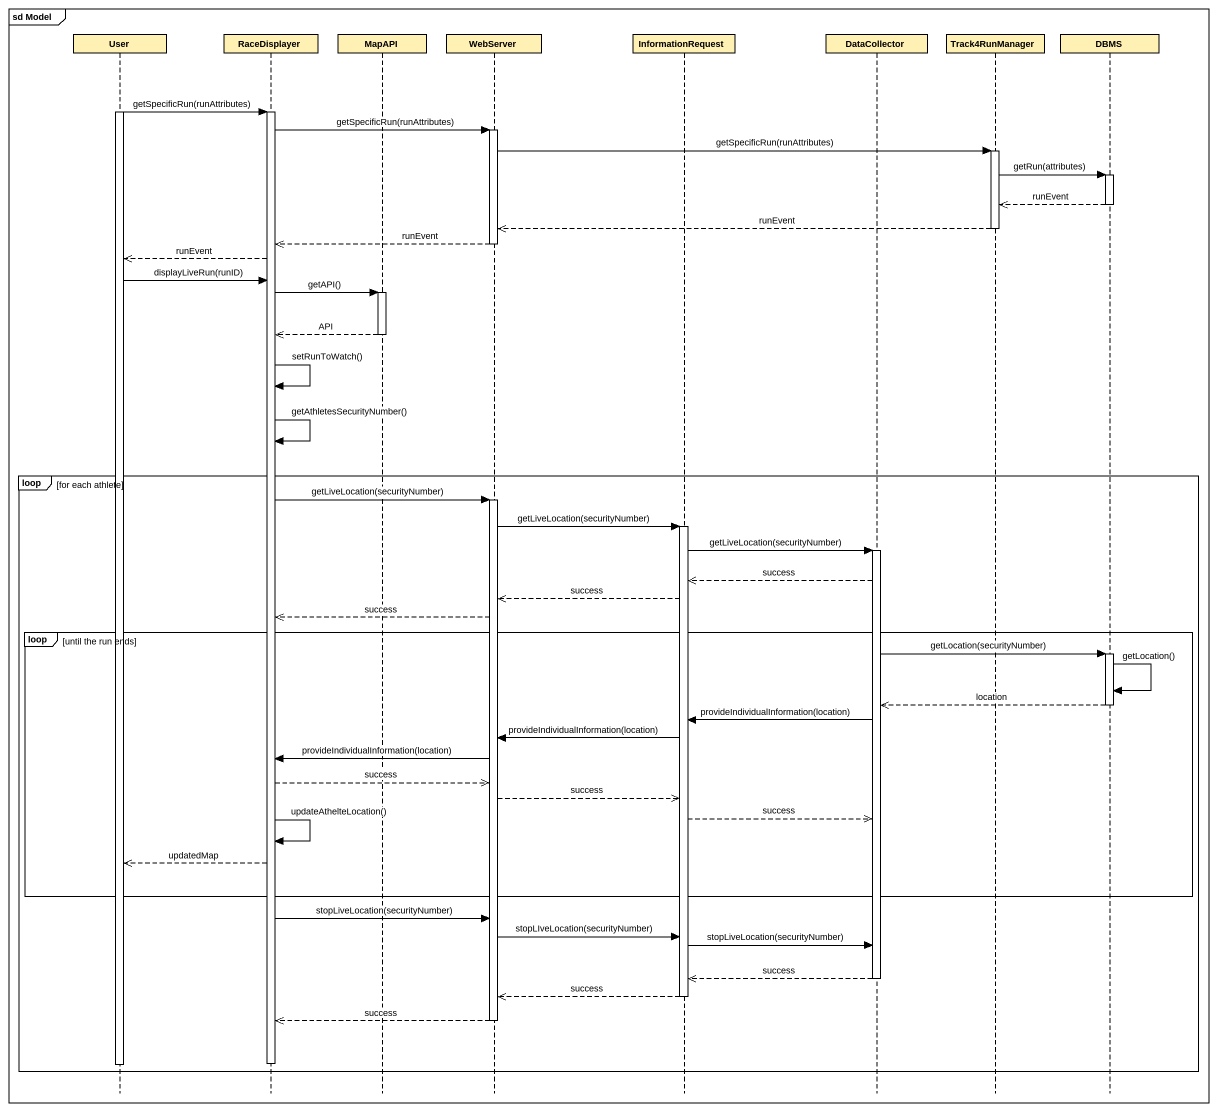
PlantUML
@startuml
mainframe sd Model
hide footbox
participant User #FFF0B4
participant RaceDisplayer #FFF0B4
participant MapAPI #FFF0B4
participant WebServer #FFF0B4
participant InformationRequest #FFF0B4
participant DataCollector #FFF0B4
participant Track4RunManager #FFF0B4
participant DBMS #FFF0B4

activate User
User -> RaceDisplayer : getSpecificRun(runAttributes)
activate RaceDisplayer
RaceDisplayer -> WebServer : getSpecificRun(runAttributes)
activate WebServer
WebServer -> Track4RunManager : getSpecificRun(runAttributes)
activate Track4RunManager
Track4RunManager -> DBMS : getRun(attributes)
activate DBMS
DBMS -->> Track4RunManager : runEvent
deactivate DBMS
Track4RunManager -->> WebServer : runEvent
deactivate Track4RunManager
WebServer -->> RaceDisplayer : runEvent
deactivate WebServer
RaceDisplayer -->> User : runEvent
User -> RaceDisplayer : displayLiveRun(runID)
RaceDisplayer -> MapAPI : getAPI()
activate MapAPI
MapAPI -->> RaceDisplayer : API
deactivate MapAPI
RaceDisplayer -> RaceDisplayer : setRunToWatch()
RaceDisplayer -> RaceDisplayer : getAthletesSecurityNumber()
loop for each athlete
  RaceDisplayer -> WebServer : getLiveLocation(securityNumber)
  activate WebServer
  WebServer -> InformationRequest : getLiveLocation(securityNumber)
  activate InformationRequest
  InformationRequest -> DataCollector : getLiveLocation(securityNumber)
  activate DataCollector
  DataCollector -->> InformationRequest : success
  InformationRequest -->> WebServer : success
  WebServer -->> RaceDisplayer : success
  loop until the run ends
    DataCollector -> DBMS : getLocation(securityNumber)
    activate DBMS
    DBMS -> DBMS : getLocation()
    DBMS -->> DataCollector : location
    deactivate DBMS
    DataCollector -> InformationRequest : provideIndividualInformation(location)
    InformationRequest -> WebServer : provideIndividualInformation(location)
    WebServer -> RaceDisplayer : provideIndividualInformation(location)
    RaceDisplayer -->> WebServer : success
    WebServer -->> InformationRequest : success
    InformationRequest -->> DataCollector : success
    RaceDisplayer -> RaceDisplayer : updateAthelteLocation()
    RaceDisplayer -->> User : updatedMap
  end
  RaceDisplayer -> WebServer : stopLiveLocation(securityNumber)
  WebServer -> InformationRequest : stopLIveLocation(securityNumber)
  InformationRequest -> DataCollector : stopLiveLocation(securityNumber)
  DataCollector -->> InformationRequest : success
  deactivate DataCollector
  InformationRequest -->> WebServer : success
  deactivate InformationRequest
  WebServer -->> RaceDisplayer : success
  deactivate WebServer
  deactivate RaceDisplayer
  deactivate User
end
@enduml
